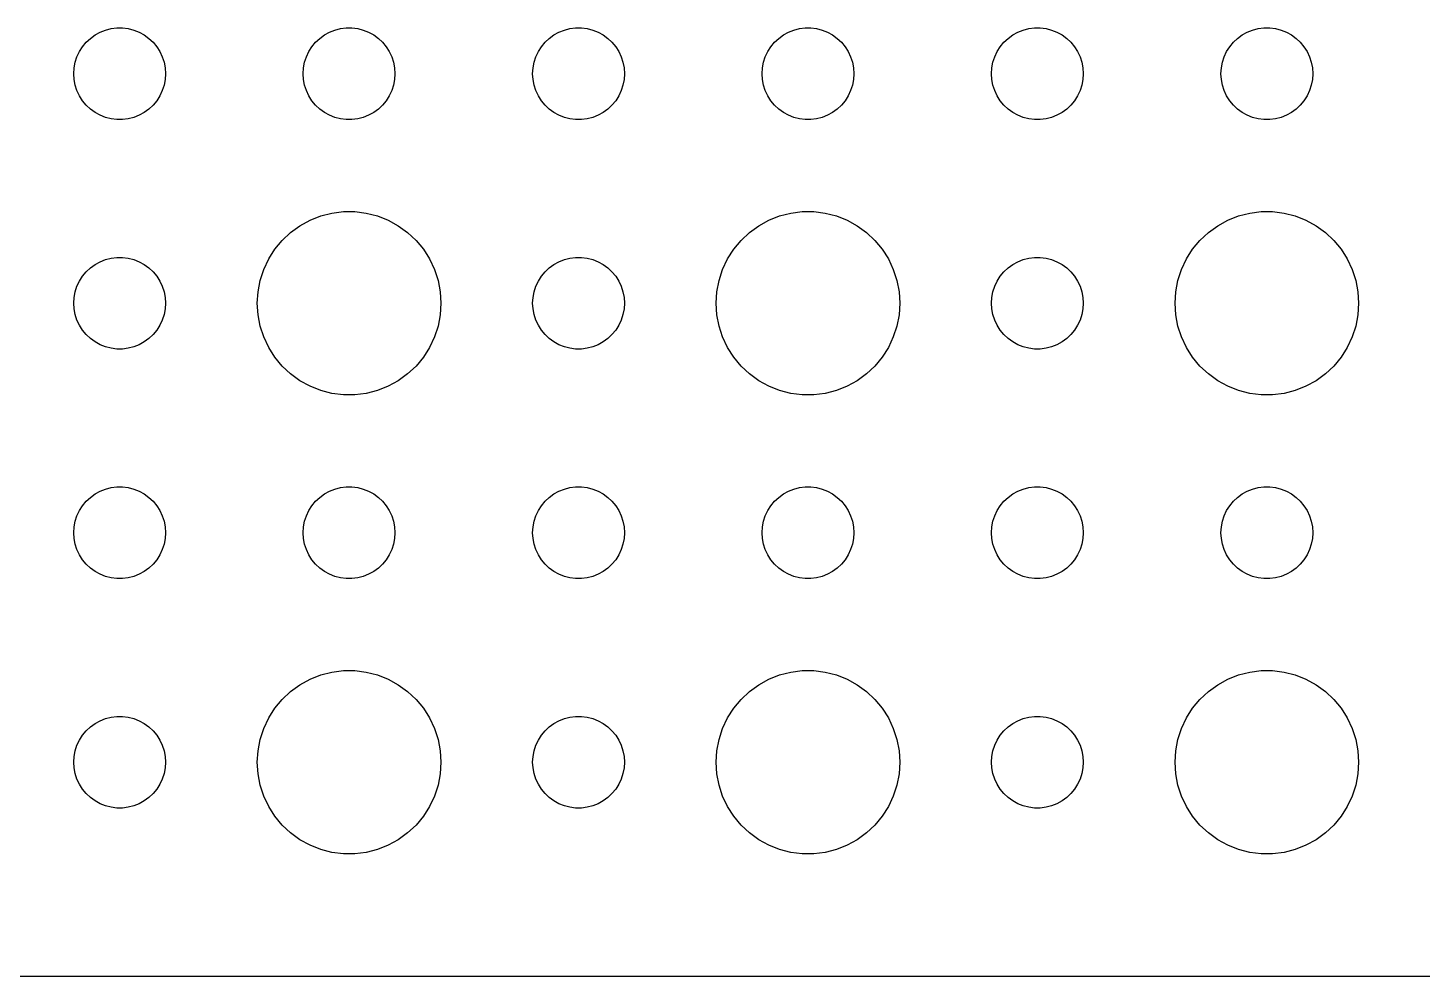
# Model space of a CAD drawing. Header units: metres. Extents: x -187 to 187, y -37 to 37.
# Drawn here: x 94.5 to 140.07, y -36.99 to -6 of the extents above; entities that cross this region are included whole.
import ezdxf

# ---------------------------------------------------------------- set-up
doc = ezdxf.new("R2010")
doc.units = ezdxf.units.M

msp = doc.modelspace()

# ---------------------------------------------------------------- linework, layer by layer
for p, q in [((96.4065, -6.47318), (96.5439, -6.34422)), ((96.5439, -6.34422), (96.6963, -6.23351)), ((96.6963, -6.23351), (96.8613, -6.14275)), ((96.8613, -6.14275), (97.0365, -6.07341)), ((97.0365, -6.07341), (97.2189, -6.02657)), ((97.2189, -6.02657), (97.4058, -6.00294)), ((97.4058, -6.00294), (97.5942, -6.00294)), ((97.5942, -6.00294), (97.7811, -6.02657)), ((97.7811, -6.02657), (97.9635, -6.07341)), ((97.9635, -6.07341), (98.1387, -6.14275)), ((98.1387, -6.14275), (98.3037, -6.23351)), ((98.3037, -6.23351), (98.4561, -6.34422)), ((98.4561, -6.34422), (98.5934, -6.47318)), ((103.907, -6.47318), (104.044, -6.34422)), ((104.044, -6.34422), (104.196, -6.23351)), ((104.196, -6.23351), (104.361, -6.14275)), ((104.361, -6.14275), (104.536, -6.07341)), ((104.536, -6.07341), (104.719, -6.02657)), ((104.719, -6.02657), (104.906, -6.00294)), ((104.906, -6.00294), (105.094, -6.00294)), ((105.094, -6.00294), (105.281, -6.02657)), ((105.281, -6.02657), (105.464, -6.07341)), ((105.464, -6.07341), (105.639, -6.14275)), ((105.639, -6.14275), (105.804, -6.23351)), ((105.804, -6.23351), (105.956, -6.34422)), ((105.956, -6.34422), (106.093, -6.47318)), ((111.407, -6.47318), (111.544, -6.34422)), ((111.544, -6.34422), (111.696, -6.23351)), ((111.696, -6.23351), (111.861, -6.14275)), ((111.861, -6.14275), (112.036, -6.07341)), ((112.036, -6.07341), (112.219, -6.02657)), ((112.219, -6.02657), (112.406, -6.00294)), ((112.406, -6.00294), (112.594, -6.00294)), ((112.594, -6.00294), (112.781, -6.02657)), ((112.781, -6.02657), (112.964, -6.07341)), ((112.964, -6.07341), (113.139, -6.14275)), ((113.139, -6.14275), (113.304, -6.23351)), ((113.304, -6.23351), (113.456, -6.34422)), ((113.456, -6.34422), (113.593, -6.47318)), ((118.907, -6.47318), (119.044, -6.34422)), ((119.044, -6.34422), (119.196, -6.23351)), ((119.196, -6.23351), (119.361, -6.14275)), ((119.361, -6.14275), (119.536, -6.07341)), ((119.536, -6.07341), (119.719, -6.02657)), ((119.719, -6.02657), (119.906, -6.00294)), ((119.906, -6.00294), (120.094, -6.00294)), ((120.094, -6.00294), (120.281, -6.02657)), ((120.281, -6.02657), (120.464, -6.07341)), ((120.464, -6.07341), (120.639, -6.14275)), ((120.639, -6.14275), (120.804, -6.23351)), ((120.804, -6.23351), (120.956, -6.34422)), ((120.956, -6.34422), (121.093, -6.47318)), ((126.407, -6.47318), (126.544, -6.34422)), ((126.544, -6.34422), (126.696, -6.23351)), ((126.696, -6.23351), (126.861, -6.14275)), ((126.861, -6.14275), (127.036, -6.07341)), ((127.036, -6.07341), (127.219, -6.02657)), ((127.219, -6.02657), (127.406, -6.00294)), ((127.406, -6.00294), (127.594, -6.00294)), ((127.594, -6.00294), (127.781, -6.02657)), ((127.781, -6.02657), (127.964, -6.07341)), ((127.964, -6.07341), (128.139, -6.14275)), ((128.139, -6.14275), (128.304, -6.23351)), ((128.304, -6.23351), (128.456, -6.34422)), ((128.456, -6.34422), (128.593, -6.47318)), ((133.907, -6.47318), (134.044, -6.34422)), ((134.044, -6.34422), (134.196, -6.23351)), ((134.196, -6.23351), (134.361, -6.14275)), ((134.361, -6.14275), (134.536, -6.07341)), ((134.536, -6.07341), (134.719, -6.02657)), ((134.719, -6.02657), (134.906, -6.00294)), ((134.906, -6.00294), (135.094, -6.00294)), ((135.094, -6.00294), (135.281, -6.02657)), ((135.281, -6.02657), (135.464, -6.07341)), ((135.464, -6.07341), (135.639, -6.14275)), ((135.639, -6.14275), (135.804, -6.23351)), ((135.804, -6.23351), (135.956, -6.34422)), ((135.956, -6.34422), (136.093, -6.47318)), ((96.1053, -6.9478), (96.1855, -6.77736)), ((96.1855, -6.77736), (96.2865, -6.61832)), ((96.2865, -6.61832), (96.4065, -6.47318)), ((98.5934, -6.47318), (98.7135, -6.61832)), ((98.7135, -6.61832), (98.8145, -6.77736)), ((98.8145, -6.77736), (98.8947, -6.9478)), ((103.605, -6.9478), (103.686, -6.77736)), ((103.686, -6.77736), (103.786, -6.61832)), ((103.786, -6.61832), (103.907, -6.47318)), ((106.093, -6.47318), (106.214, -6.61832)), ((106.214, -6.61832), (106.314, -6.77736)), ((106.314, -6.77736), (106.395, -6.9478)), ((111.105, -6.9478), (111.186, -6.77736)), ((111.186, -6.77736), (111.286, -6.61832)), ((111.286, -6.61832), (111.407, -6.47318)), ((113.593, -6.47318), (113.714, -6.61832)), ((113.714, -6.61832), (113.814, -6.77736)), ((113.814, -6.77736), (113.895, -6.9478)), ((118.605, -6.9478), (118.686, -6.77736)), ((118.686, -6.77736), (118.786, -6.61832)), ((118.786, -6.61832), (118.907, -6.47318)), ((121.093, -6.47318), (121.214, -6.61832)), ((121.214, -6.61832), (121.314, -6.77736)), ((121.314, -6.77736), (121.395, -6.9478)), ((126.105, -6.9478), (126.186, -6.77736)), ((126.186, -6.77736), (126.286, -6.61832)), ((126.286, -6.61832), (126.407, -6.47318)), ((128.593, -6.47318), (128.714, -6.61832)), ((128.714, -6.61832), (128.814, -6.77736)), ((128.814, -6.77736), (128.895, -6.9478)), ((133.605, -6.9478), (133.686, -6.77736)), ((133.686, -6.77736), (133.786, -6.61832)), ((133.786, -6.61832), (133.907, -6.47318)), ((136.093, -6.47318), (136.214, -6.61832)), ((136.214, -6.61832), (136.314, -6.77736)), ((136.314, -6.77736), (136.395, -6.9478)), ((96.0118, -7.312), (96.0471, -7.12695)), ((96.0471, -7.12695), (96.1053, -6.9478)), ((98.8947, -6.9478), (98.9529, -7.12695)), ((98.9529, -7.12695), (98.9882, -7.312)), ((103.512, -7.312), (103.547, -7.12695)), ((103.547, -7.12695), (103.605, -6.9478)), ((106.395, -6.9478), (106.453, -7.12695)), ((106.453, -7.12695), (106.488, -7.312)), ((111.012, -7.312), (111.047, -7.12695)), ((111.047, -7.12695), (111.105, -6.9478)), ((113.895, -6.9478), (113.953, -7.12695)), ((113.953, -7.12695), (113.988, -7.312)), ((118.512, -7.312), (118.547, -7.12695)), ((118.547, -7.12695), (118.605, -6.9478)), ((121.395, -6.9478), (121.453, -7.12695)), ((121.453, -7.12695), (121.488, -7.312)), ((126.012, -7.312), (126.047, -7.12695)), ((126.047, -7.12695), (126.105, -6.9478)), ((128.895, -6.9478), (128.953, -7.12695)), ((128.953, -7.12695), (128.988, -7.312)), ((133.512, -7.312), (133.547, -7.12695)), ((133.547, -7.12695), (133.605, -6.9478)), ((136.395, -6.9478), (136.453, -7.12695)), ((136.453, -7.12695), (136.488, -7.312)), ((96, -7.5), (96.0118, -7.312)), ((96.0118, -7.68799), (96, -7.5)), ((96.0471, -7.87303), (96.0118, -7.68799)), ((98.9882, -7.68799), (98.9529, -7.87303)), ((98.9882, -7.312), (99, -7.5)), ((99, -7.5), (98.9882, -7.68799)), ((103.5, -7.5), (103.512, -7.312)), ((103.512, -7.68799), (103.5, -7.5)), ((103.547, -7.87303), (103.512, -7.68799)), ((106.488, -7.68799), (106.453, -7.87303)), ((106.488, -7.312), (106.5, -7.5)), ((106.5, -7.5), (106.488, -7.68799)), ((111, -7.5), (111.012, -7.312)), ((111.012, -7.68799), (111, -7.5)), ((111.047, -7.87303), (111.012, -7.68799)), ((113.988, -7.68799), (113.953, -7.87303)), ((113.988, -7.312), (114, -7.5)), ((114, -7.5), (113.988, -7.68799)), ((118.5, -7.5), (118.512, -7.312)), ((118.512, -7.68799), (118.5, -7.5)), ((118.547, -7.87303), (118.512, -7.68799)), ((121.488, -7.68799), (121.453, -7.87303)), ((121.488, -7.312), (121.5, -7.5)), ((121.5, -7.5), (121.488, -7.68799)), ((126, -7.5), (126.012, -7.312)), ((126.012, -7.68799), (126, -7.5)), ((126.047, -7.87303), (126.012, -7.68799)), ((128.988, -7.68799), (128.953, -7.87303)), ((128.988, -7.312), (129, -7.5)), ((129, -7.5), (128.988, -7.68799)), ((133.5, -7.5), (133.512, -7.312)), ((133.512, -7.68799), (133.5, -7.5)), ((133.547, -7.87303), (133.512, -7.68799)), ((136.488, -7.68799), (136.453, -7.87303)), ((136.488, -7.312), (136.5, -7.5)), ((136.5, -7.5), (136.488, -7.68799)), ((96.1053, -8.05219), (96.0471, -7.87303)), ((96.1855, -8.22263), (96.1053, -8.05219)), ((98.8947, -8.05219), (98.8145, -8.22263)), ((98.9529, -7.87303), (98.8947, -8.05219)), ((103.605, -8.05219), (103.547, -7.87303)), ((103.686, -8.22263), (103.605, -8.05219)), ((106.395, -8.05219), (106.314, -8.22263)), ((106.453, -7.87303), (106.395, -8.05219)), ((111.105, -8.05219), (111.047, -7.87303)), ((111.186, -8.22263), (111.105, -8.05219)), ((113.895, -8.05219), (113.814, -8.22263)), ((113.953, -7.87303), (113.895, -8.05219)), ((118.605, -8.05219), (118.547, -7.87303)), ((118.686, -8.22263), (118.605, -8.05219)), ((121.395, -8.05219), (121.314, -8.22263)), ((121.453, -7.87303), (121.395, -8.05219)), ((126.105, -8.05219), (126.047, -7.87303)), ((126.186, -8.22263), (126.105, -8.05219)), ((128.895, -8.05219), (128.814, -8.22263)), ((128.953, -7.87303), (128.895, -8.05219)), ((133.605, -8.05219), (133.547, -7.87303)), ((133.686, -8.22263), (133.605, -8.05219)), ((136.395, -8.05219), (136.314, -8.22263)), ((136.453, -7.87303), (136.395, -8.05219)), ((96.2865, -8.38167), (96.1855, -8.22263)), ((96.4065, -8.52681), (96.2865, -8.38167)), ((96.5439, -8.65576), (96.4065, -8.52681)), ((96.6963, -8.76648), (96.5439, -8.65576)), ((98.4561, -8.65576), (98.3037, -8.76648)), ((98.5934, -8.52681), (98.4561, -8.65576)), ((98.7135, -8.38167), (98.5934, -8.52681)), ((98.8145, -8.22263), (98.7135, -8.38167)), ((103.786, -8.38167), (103.686, -8.22263)), ((103.907, -8.52681), (103.786, -8.38167)), ((104.044, -8.65576), (103.907, -8.52681)), ((104.196, -8.76648), (104.044, -8.65576)), ((105.956, -8.65576), (105.804, -8.76648)), ((106.093, -8.52681), (105.956, -8.65576)), ((106.214, -8.38167), (106.093, -8.52681)), ((106.314, -8.22263), (106.214, -8.38167)), ((111.286, -8.38167), (111.186, -8.22263)), ((111.407, -8.52681), (111.286, -8.38167)), ((111.544, -8.65576), (111.407, -8.52681)), ((111.696, -8.76648), (111.544, -8.65576)), ((113.456, -8.65576), (113.304, -8.76648)), ((113.593, -8.52681), (113.456, -8.65576)), ((113.714, -8.38167), (113.593, -8.52681)), ((113.814, -8.22263), (113.714, -8.38167)), ((118.786, -8.38167), (118.686, -8.22263)), ((118.907, -8.52681), (118.786, -8.38167)), ((119.044, -8.65576), (118.907, -8.52681)), ((119.196, -8.76648), (119.044, -8.65576)), ((120.956, -8.65576), (120.804, -8.76648)), ((121.093, -8.52681), (120.956, -8.65576)), ((121.214, -8.38167), (121.093, -8.52681)), ((121.314, -8.22263), (121.214, -8.38167)), ((126.286, -8.38167), (126.186, -8.22263)), ((126.407, -8.52681), (126.286, -8.38167)), ((126.544, -8.65576), (126.407, -8.52681)), ((126.696, -8.76648), (126.544, -8.65576)), ((128.456, -8.65576), (128.304, -8.76648)), ((128.593, -8.52681), (128.456, -8.65576)), ((128.714, -8.38167), (128.593, -8.52681)), ((128.814, -8.22263), (128.714, -8.38167)), ((133.786, -8.38167), (133.686, -8.22263)), ((133.907, -8.52681), (133.786, -8.38167)), ((134.044, -8.65576), (133.907, -8.52681)), ((134.196, -8.76648), (134.044, -8.65576)), ((135.956, -8.65576), (135.804, -8.76648)), ((136.093, -8.52681), (135.956, -8.65576)), ((136.214, -8.38167), (136.093, -8.52681)), ((136.314, -8.22263), (136.214, -8.38167)), ((96.8613, -8.85724), (96.6963, -8.76648)), ((97.0365, -8.92657), (96.8613, -8.85724)), ((97.2189, -8.97342), (97.0365, -8.92657)), ((97.4058, -8.99704), (97.2189, -8.97342)), ((97.5942, -8.99704), (97.4058, -8.99704)), ((97.7811, -8.97342), (97.5942, -8.99704)), ((97.9635, -8.92657), (97.7811, -8.97342)), ((98.1387, -8.85724), (97.9635, -8.92657)), ((98.3037, -8.76648), (98.1387, -8.85724)), ((104.361, -8.85724), (104.196, -8.76648)), ((104.536, -8.92657), (104.361, -8.85724)), ((104.719, -8.97342), (104.536, -8.92657)), ((104.906, -8.99704), (104.719, -8.97342)), ((105.094, -8.99704), (104.906, -8.99704)), ((105.281, -8.97342), (105.094, -8.99704)), ((105.464, -8.92657), (105.281, -8.97342)), ((105.639, -8.85724), (105.464, -8.92657)), ((105.804, -8.76648), (105.639, -8.85724)), ((111.861, -8.85724), (111.696, -8.76648)), ((112.036, -8.92657), (111.861, -8.85724)), ((112.219, -8.97342), (112.036, -8.92657)), ((112.406, -8.99704), (112.219, -8.97342)), ((112.594, -8.99704), (112.406, -8.99704)), ((112.781, -8.97342), (112.594, -8.99704)), ((112.964, -8.92657), (112.781, -8.97342)), ((113.139, -8.85724), (112.964, -8.92657)), ((113.304, -8.76648), (113.139, -8.85724)), ((119.361, -8.85724), (119.196, -8.76648)), ((119.536, -8.92657), (119.361, -8.85724)), ((119.719, -8.97342), (119.536, -8.92657)), ((119.906, -8.99704), (119.719, -8.97342)), ((120.094, -8.99704), (119.906, -8.99704)), ((120.281, -8.97342), (120.094, -8.99704)), ((120.464, -8.92657), (120.281, -8.97342)), ((120.639, -8.85724), (120.464, -8.92657)), ((120.804, -8.76648), (120.639, -8.85724)), ((126.861, -8.85724), (126.696, -8.76648)), ((127.036, -8.92657), (126.861, -8.85724)), ((127.219, -8.97342), (127.036, -8.92657)), ((127.406, -8.99704), (127.219, -8.97342)), ((127.594, -8.99704), (127.406, -8.99704)), ((127.781, -8.97342), (127.594, -8.99704)), ((127.964, -8.92657), (127.781, -8.97342)), ((128.139, -8.85724), (127.964, -8.92657)), ((128.304, -8.76648), (128.139, -8.85724)), ((134.361, -8.85724), (134.196, -8.76648)), ((134.536, -8.92657), (134.361, -8.85724)), ((134.719, -8.97342), (134.536, -8.92657)), ((134.906, -8.99704), (134.719, -8.97342)), ((135.094, -8.99704), (134.906, -8.99704)), ((135.281, -8.97342), (135.094, -8.99704)), ((135.464, -8.92657), (135.281, -8.97342)), ((135.639, -8.85724), (135.464, -8.92657)), ((135.804, -8.76648), (135.639, -8.85724)), ((103.393, -12.467), (103.723, -12.2855)), ((103.723, -12.2855), (104.073, -12.1468)), ((104.073, -12.1468), (104.438, -12.0531)), ((104.438, -12.0531), (104.812, -12.0059)), ((104.812, -12.0059), (105.188, -12.0059)), ((105.188, -12.0059), (105.562, -12.0531)), ((105.562, -12.0531), (105.927, -12.1468)), ((105.927, -12.1468), (106.277, -12.2855)), ((106.277, -12.2855), (106.607, -12.467)), ((118.393, -12.467), (118.723, -12.2855)), ((118.723, -12.2855), (119.073, -12.1468)), ((119.073, -12.1468), (119.438, -12.0531)), ((119.438, -12.0531), (119.812, -12.0059)), ((119.812, -12.0059), (120.188, -12.0059)), ((120.188, -12.0059), (120.562, -12.0531)), ((120.562, -12.0531), (120.927, -12.1468)), ((120.927, -12.1468), (121.277, -12.2855)), ((121.277, -12.2855), (121.607, -12.467)), ((133.393, -12.467), (133.723, -12.2855)), ((133.723, -12.2855), (134.073, -12.1468)), ((134.073, -12.1468), (134.438, -12.0531)), ((134.438, -12.0531), (134.812, -12.0059)), ((134.812, -12.0059), (135.188, -12.0059)), ((135.188, -12.0059), (135.562, -12.0531)), ((135.562, -12.0531), (135.927, -12.1468)), ((135.927, -12.1468), (136.277, -12.2855)), ((136.277, -12.2855), (136.607, -12.467)), ((102.813, -12.9464), (103.088, -12.6884)), ((103.088, -12.6884), (103.393, -12.467)), ((106.607, -12.467), (106.912, -12.6884)), ((106.912, -12.6884), (107.187, -12.9464)), ((117.813, -12.9464), (118.088, -12.6884)), ((118.088, -12.6884), (118.393, -12.467)), ((121.607, -12.467), (121.912, -12.6884)), ((121.912, -12.6884), (122.187, -12.9464)), ((132.813, -12.9464), (133.088, -12.6884)), ((133.088, -12.6884), (133.393, -12.467)), ((136.607, -12.467), (136.912, -12.6884)), ((136.912, -12.6884), (137.187, -12.9464)), ((102.573, -13.2366), (102.813, -12.9464)), ((107.187, -12.9464), (107.427, -13.2366)), ((117.573, -13.2366), (117.813, -12.9464)), ((122.187, -12.9464), (122.427, -13.2366)), ((132.573, -13.2366), (132.813, -12.9464)), ((137.187, -12.9464), (137.427, -13.2366)), ((96.6963, -13.7335), (96.8613, -13.6427)), ((96.8613, -13.6427), (97.0365, -13.5734)), ((97.0365, -13.5734), (97.2189, -13.5266)), ((97.2189, -13.5266), (97.4058, -13.5029)), ((97.4058, -13.5029), (97.5942, -13.5029)), ((97.5942, -13.5029), (97.7811, -13.5266)), ((97.7811, -13.5266), (97.9635, -13.5734)), ((97.9635, -13.5734), (98.1387, -13.6427)), ((98.1387, -13.6427), (98.3037, -13.7335)), ((102.211, -13.8956), (102.371, -13.5547)), ((102.371, -13.5547), (102.573, -13.2366)), ((107.427, -13.2366), (107.629, -13.5547)), ((107.629, -13.5547), (107.789, -13.8956)), ((111.696, -13.7335), (111.861, -13.6427)), ((111.861, -13.6427), (112.036, -13.5734)), ((112.036, -13.5734), (112.219, -13.5266)), ((112.219, -13.5266), (112.406, -13.5029)), ((112.406, -13.5029), (112.594, -13.5029)), ((112.594, -13.5029), (112.781, -13.5266)), ((112.781, -13.5266), (112.964, -13.5734)), ((112.964, -13.5734), (113.139, -13.6427)), ((113.139, -13.6427), (113.304, -13.7335)), ((117.211, -13.8956), (117.371, -13.5547)), ((117.371, -13.5547), (117.573, -13.2366)), ((122.427, -13.2366), (122.629, -13.5547)), ((122.629, -13.5547), (122.789, -13.8956)), ((126.696, -13.7335), (126.861, -13.6427)), ((126.861, -13.6427), (127.036, -13.5734)), ((127.036, -13.5734), (127.219, -13.5266)), ((127.219, -13.5266), (127.406, -13.5029)), ((127.406, -13.5029), (127.594, -13.5029)), ((127.594, -13.5029), (127.781, -13.5266)), ((127.781, -13.5266), (127.964, -13.5734)), ((127.964, -13.5734), (128.139, -13.6427)), ((128.139, -13.6427), (128.304, -13.7335)), ((132.211, -13.8956), (132.371, -13.5547)), ((132.371, -13.5547), (132.573, -13.2366)), ((137.427, -13.2366), (137.629, -13.5547)), ((137.629, -13.5547), (137.789, -13.8956)), ((96.1855, -14.2774), (96.2865, -14.1183)), ((96.2865, -14.1183), (96.4065, -13.9732)), ((96.4065, -13.9732), (96.5439, -13.8442)), ((96.5439, -13.8442), (96.6963, -13.7335)), ((98.3037, -13.7335), (98.4561, -13.8442)), ((98.4561, -13.8442), (98.5934, -13.9732)), ((98.5934, -13.9732), (98.7135, -14.1183)), ((98.7135, -14.1183), (98.8145, -14.2774)), ((102.094, -14.2539), (102.211, -13.8956)), ((107.789, -13.8956), (107.906, -14.2539)), ((111.186, -14.2774), (111.286, -14.1183)), ((111.286, -14.1183), (111.407, -13.9732)), ((111.407, -13.9732), (111.544, -13.8442)), ((111.544, -13.8442), (111.696, -13.7335)), ((113.304, -13.7335), (113.456, -13.8442)), ((113.456, -13.8442), (113.593, -13.9732)), ((113.593, -13.9732), (113.714, -14.1183)), ((113.714, -14.1183), (113.814, -14.2774)), ((117.094, -14.2539), (117.211, -13.8956)), ((122.789, -13.8956), (122.906, -14.2539)), ((126.186, -14.2774), (126.286, -14.1183)), ((126.286, -14.1183), (126.407, -13.9732)), ((126.407, -13.9732), (126.544, -13.8442)), ((126.544, -13.8442), (126.696, -13.7335)), ((128.304, -13.7335), (128.456, -13.8442)), ((128.456, -13.8442), (128.593, -13.9732)), ((128.593, -13.9732), (128.714, -14.1183)), ((128.714, -14.1183), (128.814, -14.2774)), ((132.094, -14.2539), (132.211, -13.8956)), ((137.789, -13.8956), (137.906, -14.2539)), ((96.0471, -14.627), (96.1053, -14.4478)), ((96.1053, -14.4478), (96.1855, -14.2774)), ((98.8145, -14.2774), (98.8947, -14.4478)), ((98.8947, -14.4478), (98.9529, -14.627)), ((102.024, -14.624), (102.094, -14.2539)), ((107.906, -14.2539), (107.976, -14.624)), ((111.047, -14.627), (111.105, -14.4478)), ((111.105, -14.4478), (111.186, -14.2774)), ((113.814, -14.2774), (113.895, -14.4478)), ((113.895, -14.4478), (113.953, -14.627)), ((117.024, -14.624), (117.094, -14.2539)), ((122.906, -14.2539), (122.976, -14.624)), ((126.047, -14.627), (126.105, -14.4478)), ((126.105, -14.4478), (126.186, -14.2774)), ((128.814, -14.2774), (128.895, -14.4478)), ((128.895, -14.4478), (128.953, -14.627)), ((132.024, -14.624), (132.094, -14.2539)), ((137.906, -14.2539), (137.976, -14.624)), ((96, -15), (96.0118, -14.812)), ((96.0118, -15.188), (96, -15)), ((96.0118, -14.812), (96.0471, -14.627)), ((98.9529, -14.627), (98.9882, -14.812)), ((98.9882, -14.812), (99, -15)), ((99, -15), (98.9882, -15.188)), ((102, -15), (102.024, -14.624)), ((102.024, -15.376), (102, -15)), ((107.976, -14.624), (108, -15)), ((108, -15), (107.976, -15.376)), ((111, -15), (111.012, -14.812)), ((111.012, -15.188), (111, -15)), ((111.012, -14.812), (111.047, -14.627)), ((113.953, -14.627), (113.988, -14.812)), ((113.988, -14.812), (114, -15)), ((114, -15), (113.988, -15.188)), ((117, -15), (117.024, -14.624)), ((117.024, -15.376), (117, -15)), ((122.976, -14.624), (123, -15)), ((123, -15), (122.976, -15.376)), ((126, -15), (126.012, -14.812)), ((126.012, -15.188), (126, -15)), ((126.012, -14.812), (126.047, -14.627)), ((128.953, -14.627), (128.988, -14.812)), ((128.988, -14.812), (129, -15)), ((129, -15), (128.988, -15.188)), ((132, -15), (132.024, -14.624)), ((132.024, -15.376), (132, -15)), ((137.976, -14.624), (138, -15)), ((138, -15), (137.976, -15.376)), ((96.0471, -15.373), (96.0118, -15.188)), ((96.1053, -15.5522), (96.0471, -15.373)), ((98.9529, -15.373), (98.8947, -15.5522)), ((98.9882, -15.188), (98.9529, -15.373)), ((102.094, -15.7461), (102.024, -15.376)), ((107.976, -15.376), (107.906, -15.7461)), ((111.047, -15.373), (111.012, -15.188)), ((111.105, -15.5522), (111.047, -15.373)), ((113.953, -15.373), (113.895, -15.5522)), ((113.988, -15.188), (113.953, -15.373)), ((117.094, -15.7461), (117.024, -15.376)), ((122.976, -15.376), (122.906, -15.7461)), ((126.047, -15.373), (126.012, -15.188)), ((126.105, -15.5522), (126.047, -15.373)), ((128.953, -15.373), (128.895, -15.5522)), ((128.988, -15.188), (128.953, -15.373)), ((132.094, -15.7461), (132.024, -15.376)), ((137.976, -15.376), (137.906, -15.7461)), ((96.1855, -15.7226), (96.1053, -15.5522)), ((96.2865, -15.8817), (96.1855, -15.7226)), ((96.4065, -16.0268), (96.2865, -15.8817)), ((98.7135, -15.8817), (98.5934, -16.0268)), ((98.8145, -15.7226), (98.7135, -15.8817)), ((98.8947, -15.5522), (98.8145, -15.7226)), ((102.211, -16.1044), (102.094, -15.7461)), ((107.906, -15.7461), (107.789, -16.1044)), ((111.186, -15.7226), (111.105, -15.5522)), ((111.286, -15.8817), (111.186, -15.7226)), ((111.407, -16.0268), (111.286, -15.8817)), ((113.714, -15.8817), (113.593, -16.0268)), ((113.814, -15.7226), (113.714, -15.8817)), ((113.895, -15.5522), (113.814, -15.7226)), ((117.211, -16.1044), (117.094, -15.7461)), ((122.906, -15.7461), (122.789, -16.1044)), ((126.186, -15.7226), (126.105, -15.5522)), ((126.286, -15.8817), (126.186, -15.7226)), ((126.407, -16.0268), (126.286, -15.8817)), ((128.714, -15.8817), (128.593, -16.0268)), ((128.814, -15.7226), (128.714, -15.8817)), ((128.895, -15.5522), (128.814, -15.7226)), ((132.211, -16.1044), (132.094, -15.7461)), ((137.906, -15.7461), (137.789, -16.1044)), ((96.5439, -16.1558), (96.4065, -16.0268)), ((96.6963, -16.2665), (96.5439, -16.1558)), ((96.8613, -16.3572), (96.6963, -16.2665)), ((97.0365, -16.4266), (96.8613, -16.3572)), ((98.1387, -16.3572), (97.9635, -16.4266)), ((98.3037, -16.2665), (98.1387, -16.3572)), ((98.4561, -16.1558), (98.3037, -16.2665)), ((98.5934, -16.0268), (98.4561, -16.1558)), ((102.371, -16.4453), (102.211, -16.1044)), ((107.789, -16.1044), (107.629, -16.4453)), ((111.544, -16.1558), (111.407, -16.0268)), ((111.696, -16.2665), (111.544, -16.1558)), ((111.861, -16.3572), (111.696, -16.2665)), ((112.036, -16.4266), (111.861, -16.3572)), ((113.139, -16.3572), (112.964, -16.4266)), ((113.304, -16.2665), (113.139, -16.3572)), ((113.456, -16.1558), (113.304, -16.2665)), ((113.593, -16.0268), (113.456, -16.1558)), ((117.371, -16.4453), (117.211, -16.1044)), ((122.789, -16.1044), (122.629, -16.4453)), ((126.544, -16.1558), (126.407, -16.0268)), ((126.696, -16.2665), (126.544, -16.1558)), ((126.861, -16.3572), (126.696, -16.2665)), ((127.036, -16.4266), (126.861, -16.3572)), ((128.139, -16.3572), (127.964, -16.4266)), ((128.304, -16.2665), (128.139, -16.3572)), ((128.456, -16.1558), (128.304, -16.2665)), ((128.593, -16.0268), (128.456, -16.1558)), ((132.371, -16.4453), (132.211, -16.1044)), ((137.789, -16.1044), (137.629, -16.4453)), ((97.2189, -16.4734), (97.0365, -16.4266)), ((97.4058, -16.497), (97.2189, -16.4734)), ((97.5942, -16.497), (97.4058, -16.497)), ((97.7811, -16.4734), (97.5942, -16.497)), ((97.9635, -16.4266), (97.7811, -16.4734)), ((102.573, -16.7634), (102.371, -16.4453)), ((102.813, -17.0536), (102.573, -16.7634)), ((107.427, -16.7634), (107.187, -17.0536)), ((107.629, -16.4453), (107.427, -16.7634)), ((112.219, -16.4734), (112.036, -16.4266)), ((112.406, -16.497), (112.219, -16.4734)), ((112.594, -16.497), (112.406, -16.497)), ((112.781, -16.4734), (112.594, -16.497)), ((112.964, -16.4266), (112.781, -16.4734)), ((117.573, -16.7634), (117.371, -16.4453)), ((117.813, -17.0536), (117.573, -16.7634)), ((122.427, -16.7634), (122.187, -17.0536)), ((122.629, -16.4453), (122.427, -16.7634)), ((127.219, -16.4734), (127.036, -16.4266)), ((127.406, -16.497), (127.219, -16.4734)), ((127.594, -16.497), (127.406, -16.497)), ((127.781, -16.4734), (127.594, -16.497)), ((127.964, -16.4266), (127.781, -16.4734)), ((132.573, -16.7634), (132.371, -16.4453)), ((132.813, -17.0536), (132.573, -16.7634)), ((137.427, -16.7634), (137.187, -17.0536)), ((137.629, -16.4453), (137.427, -16.7634)), ((103.088, -17.3115), (102.813, -17.0536)), ((103.393, -17.533), (103.088, -17.3115)), ((106.912, -17.3115), (106.607, -17.533)), ((107.187, -17.0536), (106.912, -17.3115)), ((118.088, -17.3115), (117.813, -17.0536)), ((118.393, -17.533), (118.088, -17.3115)), ((121.912, -17.3115), (121.607, -17.533)), ((122.187, -17.0536), (121.912, -17.3115)), ((133.088, -17.3115), (132.813, -17.0536)), ((133.393, -17.533), (133.088, -17.3115)), ((136.912, -17.3115), (136.607, -17.533)), ((137.187, -17.0536), (136.912, -17.3115)), ((103.723, -17.7145), (103.393, -17.533)), ((104.073, -17.8532), (103.723, -17.7145)), ((106.277, -17.7145), (105.927, -17.8532)), ((106.607, -17.533), (106.277, -17.7145)), ((118.723, -17.7145), (118.393, -17.533)), ((119.073, -17.8532), (118.723, -17.7145)), ((121.277, -17.7145), (120.927, -17.8532)), ((121.607, -17.533), (121.277, -17.7145)), ((133.723, -17.7145), (133.393, -17.533)), ((134.073, -17.8532), (133.723, -17.7145)), ((136.277, -17.7145), (135.927, -17.8532)), ((136.607, -17.533), (136.277, -17.7145)), ((104.438, -17.9469), (104.073, -17.8532)), ((104.812, -17.9941), (104.438, -17.9469)), ((105.188, -17.9941), (104.812, -17.9941)), ((105.562, -17.9469), (105.188, -17.9941)), ((105.927, -17.8532), (105.562, -17.9469)), ((119.438, -17.9469), (119.073, -17.8532)), ((119.812, -17.9941), (119.438, -17.9469)), ((120.188, -17.9941), (119.812, -17.9941)), ((120.562, -17.9469), (120.188, -17.9941)), ((120.927, -17.8532), (120.562, -17.9469)), ((134.438, -17.9469), (134.073, -17.8532)), ((134.812, -17.9941), (134.438, -17.9469)), ((135.188, -17.9941), (134.812, -17.9941)), ((135.562, -17.9469), (135.188, -17.9941)), ((135.927, -17.8532), (135.562, -17.9469)), ((96.4065, -21.4732), (96.5439, -21.3442)), ((96.5439, -21.3442), (96.6963, -21.2335)), ((96.6963, -21.2335), (96.8613, -21.1427)), ((96.8613, -21.1427), (97.0365, -21.0734)), ((97.0365, -21.0734), (97.2189, -21.0266)), ((97.2189, -21.0266), (97.4058, -21.003)), ((97.4058, -21.003), (97.5942, -21.003)), ((97.5942, -21.003), (97.7811, -21.0266)), ((97.7811, -21.0266), (97.9635, -21.0734)), ((97.9635, -21.0734), (98.1387, -21.1427)), ((98.1387, -21.1427), (98.3037, -21.2335)), ((98.3037, -21.2335), (98.4561, -21.3442)), ((98.4561, -21.3442), (98.5934, -21.4732)), ((103.907, -21.4732), (104.044, -21.3442)), ((104.044, -21.3442), (104.196, -21.2335)), ((104.196, -21.2335), (104.361, -21.1427)), ((104.361, -21.1427), (104.536, -21.0734)), ((104.536, -21.0734), (104.719, -21.0266)), ((104.719, -21.0266), (104.906, -21.003)), ((104.906, -21.003), (105.094, -21.003)), ((105.094, -21.003), (105.281, -21.0266)), ((105.281, -21.0266), (105.464, -21.0734)), ((105.464, -21.0734), (105.639, -21.1427)), ((105.639, -21.1427), (105.804, -21.2335)), ((105.804, -21.2335), (105.956, -21.3442)), ((105.956, -21.3442), (106.093, -21.4732)), ((111.407, -21.4732), (111.544, -21.3442)), ((111.544, -21.3442), (111.696, -21.2335)), ((111.696, -21.2335), (111.861, -21.1427)), ((111.861, -21.1427), (112.036, -21.0734)), ((112.036, -21.0734), (112.219, -21.0266)), ((112.219, -21.0266), (112.406, -21.003)), ((112.406, -21.003), (112.594, -21.003)), ((112.594, -21.003), (112.781, -21.0266)), ((112.781, -21.0266), (112.964, -21.0734)), ((112.964, -21.0734), (113.139, -21.1427)), ((113.139, -21.1427), (113.304, -21.2335)), ((113.304, -21.2335), (113.456, -21.3442)), ((113.456, -21.3442), (113.593, -21.4732)), ((118.907, -21.4732), (119.044, -21.3442)), ((119.044, -21.3442), (119.196, -21.2335)), ((119.196, -21.2335), (119.361, -21.1427)), ((119.361, -21.1427), (119.536, -21.0734)), ((119.536, -21.0734), (119.719, -21.0266)), ((119.719, -21.0266), (119.906, -21.003)), ((119.906, -21.003), (120.094, -21.003)), ((120.094, -21.003), (120.281, -21.0266)), ((120.281, -21.0266), (120.464, -21.0734)), ((120.464, -21.0734), (120.639, -21.1427)), ((120.639, -21.1427), (120.804, -21.2335)), ((120.804, -21.2335), (120.956, -21.3442)), ((120.956, -21.3442), (121.093, -21.4732)), ((126.407, -21.4732), (126.544, -21.3442)), ((126.544, -21.3442), (126.696, -21.2335)), ((126.696, -21.2335), (126.861, -21.1427)), ((126.861, -21.1427), (127.036, -21.0734)), ((127.036, -21.0734), (127.219, -21.0266)), ((127.219, -21.0266), (127.406, -21.003)), ((127.406, -21.003), (127.594, -21.003)), ((127.594, -21.003), (127.781, -21.0266)), ((127.781, -21.0266), (127.964, -21.0734)), ((127.964, -21.0734), (128.139, -21.1427)), ((128.139, -21.1427), (128.304, -21.2335)), ((128.304, -21.2335), (128.456, -21.3442)), ((128.456, -21.3442), (128.593, -21.4732)), ((133.907, -21.4732), (134.044, -21.3442)), ((134.044, -21.3442), (134.196, -21.2335)), ((134.196, -21.2335), (134.361, -21.1427)), ((134.361, -21.1427), (134.536, -21.0734)), ((134.536, -21.0734), (134.719, -21.0266)), ((134.719, -21.0266), (134.906, -21.003)), ((134.906, -21.003), (135.094, -21.003)), ((135.094, -21.003), (135.281, -21.0266)), ((135.281, -21.0266), (135.464, -21.0734)), ((135.464, -21.0734), (135.639, -21.1427)), ((135.639, -21.1427), (135.804, -21.2335)), ((135.804, -21.2335), (135.956, -21.3442)), ((135.956, -21.3442), (136.093, -21.4732)), ((96.1053, -21.9478), (96.1855, -21.7774)), ((96.1855, -21.7774), (96.2865, -21.6183)), ((96.2865, -21.6183), (96.4065, -21.4732)), ((98.5934, -21.4732), (98.7135, -21.6183)), ((98.7135, -21.6183), (98.8145, -21.7774)), ((98.8145, -21.7774), (98.8947, -21.9478)), ((103.605, -21.9478), (103.686, -21.7774)), ((103.686, -21.7774), (103.786, -21.6183)), ((103.786, -21.6183), (103.907, -21.4732)), ((106.093, -21.4732), (106.214, -21.6183)), ((106.214, -21.6183), (106.314, -21.7774)), ((106.314, -21.7774), (106.395, -21.9478)), ((111.105, -21.9478), (111.186, -21.7774)), ((111.186, -21.7774), (111.286, -21.6183)), ((111.286, -21.6183), (111.407, -21.4732)), ((113.593, -21.4732), (113.714, -21.6183)), ((113.714, -21.6183), (113.814, -21.7774)), ((113.814, -21.7774), (113.895, -21.9478)), ((118.605, -21.9478), (118.686, -21.7774)), ((118.686, -21.7774), (118.786, -21.6183)), ((118.786, -21.6183), (118.907, -21.4732)), ((121.093, -21.4732), (121.214, -21.6183)), ((121.214, -21.6183), (121.314, -21.7774)), ((121.314, -21.7774), (121.395, -21.9478)), ((126.105, -21.9478), (126.186, -21.7774)), ((126.186, -21.7774), (126.286, -21.6183)), ((126.286, -21.6183), (126.407, -21.4732)), ((128.593, -21.4732), (128.714, -21.6183)), ((128.714, -21.6183), (128.814, -21.7774)), ((128.814, -21.7774), (128.895, -21.9478)), ((133.605, -21.9478), (133.686, -21.7774)), ((133.686, -21.7774), (133.786, -21.6183)), ((133.786, -21.6183), (133.907, -21.4732)), ((136.093, -21.4732), (136.214, -21.6183)), ((136.214, -21.6183), (136.314, -21.7774)), ((136.314, -21.7774), (136.395, -21.9478)), ((96, -22.5), (96.0118, -22.312)), ((96.0118, -22.312), (96.0471, -22.127)), ((96.0471, -22.127), (96.1053, -21.9478)), ((98.8947, -21.9478), (98.9529, -22.127)), ((98.9529, -22.127), (98.9882, -22.312)), ((98.9882, -22.312), (99, -22.5)), ((103.5, -22.5), (103.512, -22.312)), ((103.512, -22.312), (103.547, -22.127)), ((103.547, -22.127), (103.605, -21.9478)), ((106.395, -21.9478), (106.453, -22.127)), ((106.453, -22.127), (106.488, -22.312)), ((106.488, -22.312), (106.5, -22.5)), ((111, -22.5), (111.012, -22.312)), ((111.012, -22.312), (111.047, -22.127)), ((111.047, -22.127), (111.105, -21.9478)), ((113.895, -21.9478), (113.953, -22.127)), ((113.953, -22.127), (113.988, -22.312)), ((113.988, -22.312), (114, -22.5)), ((118.5, -22.5), (118.512, -22.312)), ((118.512, -22.312), (118.547, -22.127)), ((118.547, -22.127), (118.605, -21.9478)), ((121.395, -21.9478), (121.453, -22.127)), ((121.453, -22.127), (121.488, -22.312)), ((121.488, -22.312), (121.5, -22.5)), ((126, -22.5), (126.012, -22.312)), ((126.012, -22.312), (126.047, -22.127)), ((126.047, -22.127), (126.105, -21.9478)), ((128.895, -21.9478), (128.953, -22.127)), ((128.953, -22.127), (128.988, -22.312)), ((128.988, -22.312), (129, -22.5)), ((133.5, -22.5), (133.512, -22.312)), ((133.512, -22.312), (133.547, -22.127)), ((133.547, -22.127), (133.605, -21.9478)), ((136.395, -21.9478), (136.453, -22.127)), ((136.453, -22.127), (136.488, -22.312)), ((136.488, -22.312), (136.5, -22.5)), ((96.0118, -22.688), (96, -22.5)), ((96.0471, -22.873), (96.0118, -22.688)), ((98.9882, -22.688), (98.9529, -22.873)), ((99, -22.5), (98.9882, -22.688)), ((103.512, -22.688), (103.5, -22.5)), ((103.547, -22.873), (103.512, -22.688)), ((106.488, -22.688), (106.453, -22.873)), ((106.5, -22.5), (106.488, -22.688)), ((111.012, -22.688), (111, -22.5)), ((111.047, -22.873), (111.012, -22.688)), ((113.988, -22.688), (113.953, -22.873)), ((114, -22.5), (113.988, -22.688)), ((118.512, -22.688), (118.5, -22.5)), ((118.547, -22.873), (118.512, -22.688)), ((121.488, -22.688), (121.453, -22.873)), ((121.5, -22.5), (121.488, -22.688)), ((126.012, -22.688), (126, -22.5)), ((126.047, -22.873), (126.012, -22.688)), ((128.988, -22.688), (128.953, -22.873)), ((129, -22.5), (128.988, -22.688)), ((133.512, -22.688), (133.5, -22.5)), ((133.547, -22.873), (133.512, -22.688)), ((136.488, -22.688), (136.453, -22.873)), ((136.5, -22.5), (136.488, -22.688)), ((96.1053, -23.0522), (96.0471, -22.873)), ((96.1855, -23.2226), (96.1053, -23.0522)), ((96.2865, -23.3817), (96.1855, -23.2226)), ((98.8145, -23.2226), (98.7135, -23.3817)), ((98.8947, -23.0522), (98.8145, -23.2226)), ((98.9529, -22.873), (98.8947, -23.0522)), ((103.605, -23.0522), (103.547, -22.873)), ((103.686, -23.2226), (103.605, -23.0522)), ((103.786, -23.3817), (103.686, -23.2226)), ((106.314, -23.2226), (106.214, -23.3817)), ((106.395, -23.0522), (106.314, -23.2226)), ((106.453, -22.873), (106.395, -23.0522)), ((111.105, -23.0522), (111.047, -22.873)), ((111.186, -23.2226), (111.105, -23.0522)), ((111.286, -23.3817), (111.186, -23.2226)), ((113.814, -23.2226), (113.714, -23.3817)), ((113.895, -23.0522), (113.814, -23.2226)), ((113.953, -22.873), (113.895, -23.0522)), ((118.605, -23.0522), (118.547, -22.873)), ((118.686, -23.2226), (118.605, -23.0522)), ((118.786, -23.3817), (118.686, -23.2226)), ((121.314, -23.2226), (121.214, -23.3817)), ((121.395, -23.0522), (121.314, -23.2226)), ((121.453, -22.873), (121.395, -23.0522)), ((126.105, -23.0522), (126.047, -22.873)), ((126.186, -23.2226), (126.105, -23.0522)), ((126.286, -23.3817), (126.186, -23.2226)), ((128.814, -23.2226), (128.714, -23.3817)), ((128.895, -23.0522), (128.814, -23.2226)), ((128.953, -22.873), (128.895, -23.0522)), ((133.605, -23.0522), (133.547, -22.873)), ((133.686, -23.2226), (133.605, -23.0522)), ((133.786, -23.3817), (133.686, -23.2226)), ((136.314, -23.2226), (136.214, -23.3817)), ((136.395, -23.0522), (136.314, -23.2226)), ((136.453, -22.873), (136.395, -23.0522)), ((96.4065, -23.5268), (96.2865, -23.3817)), ((96.5439, -23.6558), (96.4065, -23.5268)), ((96.6963, -23.7665), (96.5439, -23.6558)), ((98.4561, -23.6558), (98.3037, -23.7665)), ((98.5934, -23.5268), (98.4561, -23.6558)), ((98.7135, -23.3817), (98.5934, -23.5268)), ((103.907, -23.5268), (103.786, -23.3817)), ((104.044, -23.6558), (103.907, -23.5268)), ((104.196, -23.7665), (104.044, -23.6558)), ((105.956, -23.6558), (105.804, -23.7665)), ((106.093, -23.5268), (105.956, -23.6558)), ((106.214, -23.3817), (106.093, -23.5268)), ((111.407, -23.5268), (111.286, -23.3817)), ((111.544, -23.6558), (111.407, -23.5268)), ((111.696, -23.7665), (111.544, -23.6558)), ((113.456, -23.6558), (113.304, -23.7665)), ((113.593, -23.5268), (113.456, -23.6558)), ((113.714, -23.3817), (113.593, -23.5268)), ((118.907, -23.5268), (118.786, -23.3817)), ((119.044, -23.6558), (118.907, -23.5268)), ((119.196, -23.7665), (119.044, -23.6558)), ((120.956, -23.6558), (120.804, -23.7665)), ((121.093, -23.5268), (120.956, -23.6558)), ((121.214, -23.3817), (121.093, -23.5268)), ((126.407, -23.5268), (126.286, -23.3817)), ((126.544, -23.6558), (126.407, -23.5268)), ((126.696, -23.7665), (126.544, -23.6558)), ((128.456, -23.6558), (128.304, -23.7665)), ((128.593, -23.5268), (128.456, -23.6558)), ((128.714, -23.3817), (128.593, -23.5268)), ((133.907, -23.5268), (133.786, -23.3817)), ((134.044, -23.6558), (133.907, -23.5268)), ((134.196, -23.7665), (134.044, -23.6558)), ((135.956, -23.6558), (135.804, -23.7665)), ((136.093, -23.5268), (135.956, -23.6558)), ((136.214, -23.3817), (136.093, -23.5268)), ((96.8613, -23.8572), (96.6963, -23.7665)), ((97.0365, -23.9266), (96.8613, -23.8572)), ((97.2189, -23.9734), (97.0365, -23.9266)), ((97.4058, -23.997), (97.2189, -23.9734)), ((97.5942, -23.997), (97.4058, -23.997)), ((97.7811, -23.9734), (97.5942, -23.997)), ((97.9635, -23.9266), (97.7811, -23.9734)), ((98.1387, -23.8572), (97.9635, -23.9266)), ((98.3037, -23.7665), (98.1387, -23.8572)), ((104.361, -23.8572), (104.196, -23.7665)), ((104.536, -23.9266), (104.361, -23.8572)), ((104.719, -23.9734), (104.536, -23.9266)), ((104.906, -23.997), (104.719, -23.9734)), ((105.094, -23.997), (104.906, -23.997)), ((105.281, -23.9734), (105.094, -23.997)), ((105.464, -23.9266), (105.281, -23.9734)), ((105.639, -23.8572), (105.464, -23.9266)), ((105.804, -23.7665), (105.639, -23.8572)), ((111.861, -23.8572), (111.696, -23.7665)), ((112.036, -23.9266), (111.861, -23.8572)), ((112.219, -23.9734), (112.036, -23.9266)), ((112.406, -23.997), (112.219, -23.9734)), ((112.594, -23.997), (112.406, -23.997)), ((112.781, -23.9734), (112.594, -23.997)), ((112.964, -23.9266), (112.781, -23.9734)), ((113.139, -23.8572), (112.964, -23.9266)), ((113.304, -23.7665), (113.139, -23.8572)), ((119.361, -23.8572), (119.196, -23.7665)), ((119.536, -23.9266), (119.361, -23.8572)), ((119.719, -23.9734), (119.536, -23.9266)), ((119.906, -23.997), (119.719, -23.9734)), ((120.094, -23.997), (119.906, -23.997)), ((120.281, -23.9734), (120.094, -23.997)), ((120.464, -23.9266), (120.281, -23.9734)), ((120.639, -23.8572), (120.464, -23.9266)), ((120.804, -23.7665), (120.639, -23.8572)), ((126.861, -23.8572), (126.696, -23.7665)), ((127.036, -23.9266), (126.861, -23.8572)), ((127.219, -23.9734), (127.036, -23.9266)), ((127.406, -23.997), (127.219, -23.9734)), ((127.594, -23.997), (127.406, -23.997)), ((127.781, -23.9734), (127.594, -23.997)), ((127.964, -23.9266), (127.781, -23.9734)), ((128.139, -23.8572), (127.964, -23.9266)), ((128.304, -23.7665), (128.139, -23.8572)), ((134.361, -23.8572), (134.196, -23.7665)), ((134.536, -23.9266), (134.361, -23.8572)), ((134.719, -23.9734), (134.536, -23.9266)), ((134.906, -23.997), (134.719, -23.9734)), ((135.094, -23.997), (134.906, -23.997)), ((135.281, -23.9734), (135.094, -23.997)), ((135.464, -23.9266), (135.281, -23.9734)), ((135.639, -23.8572), (135.464, -23.9266)), ((135.804, -23.7665), (135.639, -23.8572)), ((103.393, -27.467), (103.723, -27.2855)), ((103.723, -27.2855), (104.073, -27.1468)), ((104.073, -27.1468), (104.438, -27.0531)), ((104.438, -27.0531), (104.812, -27.0059)), ((104.812, -27.0059), (105.188, -27.0059)), ((105.188, -27.0059), (105.562, -27.0531)), ((105.562, -27.0531), (105.927, -27.1468)), ((105.927, -27.1468), (106.277, -27.2855)), ((106.277, -27.2855), (106.607, -27.467)), ((118.393, -27.467), (118.723, -27.2855)), ((118.723, -27.2855), (119.073, -27.1468)), ((119.073, -27.1468), (119.438, -27.0531)), ((119.438, -27.0531), (119.812, -27.0059)), ((119.812, -27.0059), (120.188, -27.0059)), ((120.188, -27.0059), (120.562, -27.0531)), ((120.562, -27.0531), (120.927, -27.1468)), ((120.927, -27.1468), (121.277, -27.2855)), ((121.277, -27.2855), (121.607, -27.467)), ((133.393, -27.467), (133.723, -27.2855)), ((133.723, -27.2855), (134.073, -27.1468)), ((134.073, -27.1468), (134.438, -27.0531)), ((134.438, -27.0531), (134.812, -27.0059)), ((134.812, -27.0059), (135.188, -27.0059)), ((135.188, -27.0059), (135.562, -27.0531)), ((135.562, -27.0531), (135.927, -27.1468)), ((135.927, -27.1468), (136.277, -27.2855)), ((136.277, -27.2855), (136.607, -27.467)), ((102.813, -27.9464), (103.088, -27.6884)), ((103.088, -27.6884), (103.393, -27.467)), ((106.607, -27.467), (106.912, -27.6884)), ((106.912, -27.6884), (107.187, -27.9464)), ((117.813, -27.9464), (118.088, -27.6884)), ((118.088, -27.6884), (118.393, -27.467)), ((121.607, -27.467), (121.912, -27.6884)), ((121.912, -27.6884), (122.187, -27.9464)), ((132.813, -27.9464), (133.088, -27.6884)), ((133.088, -27.6884), (133.393, -27.467)), ((136.607, -27.467), (136.912, -27.6884)), ((136.912, -27.6884), (137.187, -27.9464)), ((102.371, -28.5547), (102.573, -28.2366)), ((102.573, -28.2366), (102.813, -27.9464)), ((107.187, -27.9464), (107.427, -28.2366)), ((107.427, -28.2366), (107.629, -28.5547)), ((117.371, -28.5547), (117.573, -28.2366)), ((117.573, -28.2366), (117.813, -27.9464)), ((122.187, -27.9464), (122.427, -28.2366)), ((122.427, -28.2366), (122.629, -28.5547)), ((132.371, -28.5547), (132.573, -28.2366)), ((132.573, -28.2366), (132.813, -27.9464)), ((137.187, -27.9464), (137.427, -28.2366)), ((137.427, -28.2366), (137.629, -28.5547)), ((96.6963, -28.7335), (96.8613, -28.6427)), ((96.8613, -28.6427), (97.0365, -28.5734)), ((97.0365, -28.5734), (97.2189, -28.5266)), ((97.2189, -28.5266), (97.4058, -28.503)), ((97.4058, -28.503), (97.5942, -28.503)), ((97.5942, -28.503), (97.7811, -28.5266)), ((97.7811, -28.5266), (97.9635, -28.5734)), ((97.9635, -28.5734), (98.1387, -28.6427)), ((98.1387, -28.6427), (98.3037, -28.7335)), ((102.211, -28.8956), (102.371, -28.5547)), ((107.629, -28.5547), (107.789, -28.8956)), ((111.696, -28.7335), (111.861, -28.6427)), ((111.861, -28.6427), (112.036, -28.5734)), ((112.036, -28.5734), (112.219, -28.5266)), ((112.219, -28.5266), (112.406, -28.503)), ((112.406, -28.503), (112.594, -28.503)), ((112.594, -28.503), (112.781, -28.5266)), ((112.781, -28.5266), (112.964, -28.5734)), ((112.964, -28.5734), (113.139, -28.6427)), ((113.139, -28.6427), (113.304, -28.7335)), ((117.211, -28.8956), (117.371, -28.5547)), ((122.629, -28.5547), (122.789, -28.8956)), ((126.696, -28.7335), (126.861, -28.6427)), ((126.861, -28.6427), (127.036, -28.5734)), ((127.036, -28.5734), (127.219, -28.5266)), ((127.219, -28.5266), (127.406, -28.503)), ((127.406, -28.503), (127.594, -28.503)), ((127.594, -28.503), (127.781, -28.5266)), ((127.781, -28.5266), (127.964, -28.5734)), ((127.964, -28.5734), (128.139, -28.6427)), ((128.139, -28.6427), (128.304, -28.7335)), ((132.211, -28.8956), (132.371, -28.5547)), ((137.629, -28.5547), (137.789, -28.8956)), ((96.1855, -29.2774), (96.2865, -29.1183)), ((96.2865, -29.1183), (96.4065, -28.9732)), ((96.4065, -28.9732), (96.5439, -28.8442)), ((96.5439, -28.8442), (96.6963, -28.7335)), ((98.3037, -28.7335), (98.4561, -28.8442)), ((98.4561, -28.8442), (98.5934, -28.9732)), ((98.5934, -28.9732), (98.7135, -29.1183)), ((98.7135, -29.1183), (98.8145, -29.2774)), ((102.094, -29.2539), (102.211, -28.8956)), ((107.789, -28.8956), (107.906, -29.2539)), ((111.186, -29.2774), (111.286, -29.1183)), ((111.286, -29.1183), (111.407, -28.9732)), ((111.407, -28.9732), (111.544, -28.8442)), ((111.544, -28.8442), (111.696, -28.7335)), ((113.304, -28.7335), (113.456, -28.8442)), ((113.456, -28.8442), (113.593, -28.9732)), ((113.593, -28.9732), (113.714, -29.1183)), ((113.714, -29.1183), (113.814, -29.2774)), ((117.094, -29.2539), (117.211, -28.8956)), ((122.789, -28.8956), (122.906, -29.2539)), ((126.186, -29.2774), (126.286, -29.1183)), ((126.286, -29.1183), (126.407, -28.9732)), ((126.407, -28.9732), (126.544, -28.8442)), ((126.544, -28.8442), (126.696, -28.7335)), ((128.304, -28.7335), (128.456, -28.8442)), ((128.456, -28.8442), (128.593, -28.9732)), ((128.593, -28.9732), (128.714, -29.1183)), ((128.714, -29.1183), (128.814, -29.2774)), ((132.094, -29.2539), (132.211, -28.8956)), ((137.789, -28.8956), (137.906, -29.2539)), ((96.0471, -29.627), (96.1053, -29.4478)), ((96.1053, -29.4478), (96.1855, -29.2774)), ((98.8145, -29.2774), (98.8947, -29.4478)), ((98.8947, -29.4478), (98.9529, -29.627)), ((102.024, -29.624), (102.094, -29.2539)), ((107.906, -29.2539), (107.976, -29.624)), ((111.047, -29.627), (111.105, -29.4478)), ((111.105, -29.4478), (111.186, -29.2774)), ((113.814, -29.2774), (113.895, -29.4478)), ((113.895, -29.4478), (113.953, -29.627)), ((117.024, -29.624), (117.094, -29.2539)), ((122.906, -29.2539), (122.976, -29.624)), ((126.047, -29.627), (126.105, -29.4478)), ((126.105, -29.4478), (126.186, -29.2774)), ((128.814, -29.2774), (128.895, -29.4478)), ((128.895, -29.4478), (128.953, -29.627)), ((132.024, -29.624), (132.094, -29.2539)), ((137.906, -29.2539), (137.976, -29.624)), ((96, -30), (96.0118, -29.812)), ((96.0118, -30.188), (96, -30)), ((96.0118, -29.812), (96.0471, -29.627)), ((98.9529, -29.627), (98.9882, -29.812)), ((98.9882, -29.812), (99, -30)), ((99, -30), (98.9882, -30.188)), ((102, -30), (102.024, -29.624)), ((102.024, -30.376), (102, -30)), ((107.976, -29.624), (108, -30)), ((108, -30), (107.976, -30.376)), ((111, -30), (111.012, -29.812)), ((111.012, -30.188), (111, -30)), ((111.012, -29.812), (111.047, -29.627)), ((113.953, -29.627), (113.988, -29.812)), ((113.988, -29.812), (114, -30)), ((114, -30), (113.988, -30.188)), ((117, -30), (117.024, -29.624)), ((117.024, -30.376), (117, -30)), ((122.976, -29.624), (123, -30)), ((123, -30), (122.976, -30.376)), ((126, -30), (126.012, -29.812)), ((126.012, -30.188), (126, -30)), ((126.012, -29.812), (126.047, -29.627)), ((128.953, -29.627), (128.988, -29.812)), ((128.988, -29.812), (129, -30)), ((129, -30), (128.988, -30.188)), ((132, -30), (132.024, -29.624)), ((132.024, -30.376), (132, -30)), ((137.976, -29.624), (138, -30)), ((138, -30), (137.976, -30.376)), ((96.0471, -30.373), (96.0118, -30.188)), ((96.1053, -30.5522), (96.0471, -30.373)), ((98.9529, -30.373), (98.8947, -30.5522)), ((98.9882, -30.188), (98.9529, -30.373)), ((102.094, -30.7461), (102.024, -30.376)), ((107.976, -30.376), (107.906, -30.7461)), ((111.047, -30.373), (111.012, -30.188)), ((111.105, -30.5522), (111.047, -30.373)), ((113.953, -30.373), (113.895, -30.5522)), ((113.988, -30.188), (113.953, -30.373)), ((117.094, -30.7461), (117.024, -30.376)), ((122.976, -30.376), (122.906, -30.7461)), ((126.047, -30.373), (126.012, -30.188)), ((126.105, -30.5522), (126.047, -30.373)), ((128.953, -30.373), (128.895, -30.5522)), ((128.988, -30.188), (128.953, -30.373)), ((132.094, -30.7461), (132.024, -30.376)), ((137.976, -30.376), (137.906, -30.7461)), ((96.1855, -30.7226), (96.1053, -30.5522)), ((96.2865, -30.8817), (96.1855, -30.7226)), ((96.4065, -31.0268), (96.2865, -30.8817)), ((98.7135, -30.8817), (98.5934, -31.0268)), ((98.8145, -30.7226), (98.7135, -30.8817)), ((98.8947, -30.5522), (98.8145, -30.7226)), ((102.211, -31.1044), (102.094, -30.7461)), ((107.906, -30.7461), (107.789, -31.1044)), ((111.186, -30.7226), (111.105, -30.5522)), ((111.286, -30.8817), (111.186, -30.7226)), ((111.407, -31.0268), (111.286, -30.8817)), ((113.714, -30.8817), (113.593, -31.0268)), ((113.814, -30.7226), (113.714, -30.8817)), ((113.895, -30.5522), (113.814, -30.7226)), ((117.211, -31.1044), (117.094, -30.7461)), ((122.906, -30.7461), (122.789, -31.1044)), ((126.186, -30.7226), (126.105, -30.5522)), ((126.286, -30.8817), (126.186, -30.7226)), ((126.407, -31.0268), (126.286, -30.8817)), ((128.714, -30.8817), (128.593, -31.0268)), ((128.814, -30.7226), (128.714, -30.8817)), ((128.895, -30.5522), (128.814, -30.7226)), ((132.211, -31.1044), (132.094, -30.7461)), ((137.906, -30.7461), (137.789, -31.1044)), ((96.5439, -31.1558), (96.4065, -31.0268)), ((96.6963, -31.2665), (96.5439, -31.1558)), ((96.8613, -31.3572), (96.6963, -31.2665)), ((97.0365, -31.4266), (96.8613, -31.3572)), ((97.2189, -31.4734), (97.0365, -31.4266)), ((97.9635, -31.4266), (97.7811, -31.4734)), ((98.1387, -31.3572), (97.9635, -31.4266)), ((98.3037, -31.2665), (98.1387, -31.3572)), ((98.4561, -31.1558), (98.3037, -31.2665)), ((98.5934, -31.0268), (98.4561, -31.1558)), ((102.371, -31.4453), (102.211, -31.1044)), ((102.573, -31.7634), (102.371, -31.4453)), ((107.629, -31.4453), (107.427, -31.7634)), ((107.789, -31.1044), (107.629, -31.4453)), ((111.544, -31.1558), (111.407, -31.0268)), ((111.696, -31.2665), (111.544, -31.1558)), ((111.861, -31.3572), (111.696, -31.2665)), ((112.036, -31.4266), (111.861, -31.3572)), ((112.219, -31.4734), (112.036, -31.4266)), ((112.964, -31.4266), (112.781, -31.4734)), ((113.139, -31.3572), (112.964, -31.4266)), ((113.304, -31.2665), (113.139, -31.3572)), ((113.456, -31.1558), (113.304, -31.2665)), ((113.593, -31.0268), (113.456, -31.1558)), ((117.371, -31.4453), (117.211, -31.1044)), ((117.573, -31.7634), (117.371, -31.4453)), ((122.629, -31.4453), (122.427, -31.7634)), ((122.789, -31.1044), (122.629, -31.4453)), ((126.544, -31.1558), (126.407, -31.0268)), ((126.696, -31.2665), (126.544, -31.1558)), ((126.861, -31.3572), (126.696, -31.2665)), ((127.036, -31.4266), (126.861, -31.3572)), ((127.219, -31.4734), (127.036, -31.4266)), ((127.964, -31.4266), (127.781, -31.4734)), ((128.139, -31.3572), (127.964, -31.4266)), ((128.304, -31.2665), (128.139, -31.3572)), ((128.456, -31.1558), (128.304, -31.2665)), ((128.593, -31.0268), (128.456, -31.1558)), ((132.371, -31.4453), (132.211, -31.1044)), ((132.573, -31.7634), (132.371, -31.4453)), ((137.629, -31.4453), (137.427, -31.7634)), ((137.789, -31.1044), (137.629, -31.4453)), ((97.4058, -31.497), (97.2189, -31.4734)), ((97.5942, -31.497), (97.4058, -31.497)), ((97.7811, -31.4734), (97.5942, -31.497)), ((102.813, -32.0536), (102.573, -31.7634)), ((107.427, -31.7634), (107.187, -32.0536)), ((112.406, -31.497), (112.219, -31.4734)), ((112.594, -31.497), (112.406, -31.497)), ((112.781, -31.4734), (112.594, -31.497)), ((117.813, -32.0536), (117.573, -31.7634)), ((122.427, -31.7634), (122.187, -32.0536)), ((127.406, -31.497), (127.219, -31.4734)), ((127.594, -31.497), (127.406, -31.497)), ((127.781, -31.4734), (127.594, -31.497)), ((132.813, -32.0536), (132.573, -31.7634)), ((137.427, -31.7634), (137.187, -32.0536)), ((103.088, -32.3115), (102.813, -32.0536)), ((103.393, -32.533), (103.088, -32.3115)), ((106.912, -32.3115), (106.607, -32.533)), ((107.187, -32.0536), (106.912, -32.3115)), ((118.088, -32.3115), (117.813, -32.0536)), ((118.393, -32.533), (118.088, -32.3115)), ((121.912, -32.3115), (121.607, -32.533)), ((122.187, -32.0536), (121.912, -32.3115)), ((133.088, -32.3115), (132.813, -32.0536)), ((133.393, -32.533), (133.088, -32.3115)), ((136.912, -32.3115), (136.607, -32.533)), ((137.187, -32.0536), (136.912, -32.3115)), ((103.723, -32.7145), (103.393, -32.533)), ((104.073, -32.8532), (103.723, -32.7145)), ((106.277, -32.7145), (105.927, -32.8532)), ((106.607, -32.533), (106.277, -32.7145)), ((118.723, -32.7145), (118.393, -32.533)), ((119.073, -32.8532), (118.723, -32.7145)), ((121.277, -32.7145), (120.927, -32.8532)), ((121.607, -32.533), (121.277, -32.7145)), ((133.723, -32.7145), (133.393, -32.533)), ((134.073, -32.8532), (133.723, -32.7145)), ((136.277, -32.7145), (135.927, -32.8532)), ((136.607, -32.533), (136.277, -32.7145)), ((104.438, -32.9469), (104.073, -32.8532)), ((104.812, -32.9941), (104.438, -32.9469)), ((105.188, -32.9941), (104.812, -32.9941)), ((105.562, -32.9469), (105.188, -32.9941)), ((105.927, -32.8532), (105.562, -32.9469)), ((119.438, -32.9469), (119.073, -32.8532)), ((119.812, -32.9941), (119.438, -32.9469)), ((120.188, -32.9941), (119.812, -32.9941)), ((120.562, -32.9469), (120.188, -32.9941)), ((120.927, -32.8532), (120.562, -32.9469)), ((134.438, -32.9469), (134.073, -32.8532)), ((134.812, -32.9941), (134.438, -32.9469)), ((135.188, -32.9941), (134.812, -32.9941)), ((135.562, -32.9469), (135.188, -32.9941)), ((135.927, -32.8532), (135.562, -32.9469)), ((-182.314, -36.9901), (182.314, -36.9901))]:
    msp.add_line(p, q)

doc.saveas('drawing.dxf')
